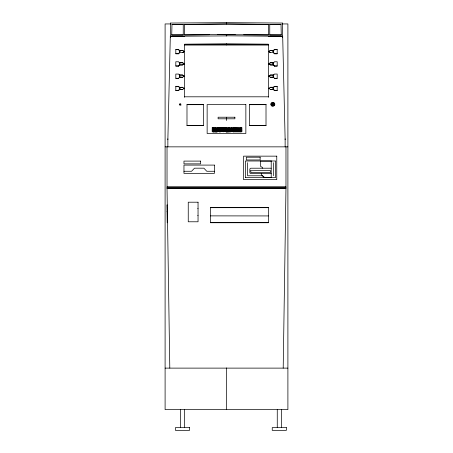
<?xml version="1.0" encoding="UTF-8"?>
<svg xmlns="http://www.w3.org/2000/svg" width="453" height="453" viewBox="0 0 453 453"><rect width="100%" height="100%" fill="white"/><g stroke="black" fill="none" stroke-linecap="round" stroke-linejoin="round"><path stroke-width="0.68" d="M283.199 368.119L285.968 188.34L285.968 146.851M167.865 139.626L170.628 23.052L226.5 22.65L282.372 23.052L285.135 139.626M171.732 34.972L171.981 24.366L183.25 24.366L183.25 34.972L171.732 34.972L183.25 34.887M179.892 51.755L178.641 53.799L175.809 53.799L175.809 49.49L178.641 49.49L179.92 51.716L179.909 51.376M179.892 63.675L178.641 61.767L175.809 61.767L175.809 66.081L178.641 66.081L179.926 63.873M179.909 76.257L179.343 75.017L182.61 75.017L184.065 75.906L183.98 76.427M179.841 88.754L179.892 88.159L178.641 90.634L175.809 90.634L175.809 86.325L178.641 86.325L179.892 88.233M273.074 63.941L274.359 61.767L277.191 61.767L277.191 66.081L274.359 66.081L273.091 63.658M273.074 76.042L274.359 78.358L277.191 78.358L277.191 74.049L274.359 74.049L273.091 76.331L273.657 75.017L270.39 75.017L268.974 75.866L269.02 76.427M274.359 90.634L273.091 88.607L273.159 88.063L274.359 86.325L277.191 86.325L277.191 90.634L274.359 90.634L273.091 88.21M184.133 51.489L182.61 50.459L179.343 50.459L182.61 50.532L183.98 51.348M183.98 88.703L184.116 88.273L182.61 87.293L179.343 87.367L182.61 87.293M268.867 51.489L270.39 50.459L273.657 50.459L270.39 50.532L269.02 51.348M269.02 88.703L269.02 88.114M268.363 34.887L217.734 34.655M184.637 34.887L226.489 34.485L226.5 35.889L170.317 36.291M226.823 35.804L226.177 35.804M178.641 90.634L179.926 88.431M273.091 51.376L273.091 51.772L273.657 50.459M184.116 76.268L182.61 75.085L179.343 75.017M182.61 89.524L179.343 89.451L182.61 89.524L184.133 88.426M270.39 89.524L273.657 89.451L270.39 89.524L268.884 88.273L270.39 87.293L273.657 87.293L270.39 87.293M232.593 127.882L240.758 128.205L241.891 128.023L241.687 127.797M232.593 130.073L240.758 130.396L241.891 130.215L241.687 129.988M232.593 131.16L233.725 131.483L241.919 131.268L241.206 130.996M228.414 129.739L228.703 129.966L228.408 129.886M228.284 130.821C228.589 131.523 228.68 130.345 228.437 130.991M179.909 51.699L179.343 50.459M273.108 63.601L273.159 64.201L273.074 63.873M273.108 88.159L273.159 88.754M221.262 127.74C222.44 127.616 220.509 127.582 221.279 127.797M220.985 127.638L221.364 127.553L221.081 127.763M247.598 162.706L247.598 175.775L262.672 175.775C267.128 179.654 260.203 174.909 261.285 173.539M221.857 128.737L221.523 128.726L221.828 128.669M228.465 130.968L228.216 130.86M212.236 127.604L218.238 127.576L218.227 128.38L216.749 128.578L216.749 128.25L218.238 128.046M212.236 127.933L212.678 127.44M212.236 128.828L218.238 128.799M212.236 129.031L217.814 128.663M212.236 129.796C213.873 128.822 220.435 129.399 217.14 130.758M212.236 130.124C212.819 129.988 212.814 129.377 212.236 129.241M212.236 130.883L218.238 130.849M212.236 131.211L213.165 130.996M218.918 127.604L224.92 127.576M218.918 128.709L224.92 128.675M218.918 129.031L219.031 128.618M218.918 129.796C220.52 128.98 226.823 129.184 224.003 130.747M218.918 130.883L224.92 130.849M218.918 131.211C219.982 131.064 220.056 130.351 218.924 130.226M225.594 127.729L230.685 127.514L231.596 127.695L231.591 128.38L230.107 128.578L231.596 128.171M225.594 127.933L226.036 127.565M225.719 128.828L231.721 128.799M225.719 129.031L225.832 128.743M225.594 129.796C227.4 129.026 231.353 130.974 231.687 128.771M225.594 130.124L225.798 129.677M225.594 131.211L226.347 131.008M222.423 128.782L222.27 128.805M228.301 130.17L229.02 130.221M228.992 129.286L228.408 129.303L229.014 129.309M273.108 51.393L274.359 49.49L277.191 49.49L277.191 53.799L274.359 53.799L273.108 51.823M273.108 63.675L273.657 62.741L270.39 62.741L268.867 63.89L270.39 64.966L273.657 64.966L270.39 64.898L269.02 64.077M273.108 75.951L273.657 75.017M228.856 131.347L228.391 131.211L228.839 131.217M215.056 129.892L215.52 129.745L215.016 129.835M215.249 131.03C217.191 130.917 213.703 130.923 215.962 130.928M222.18 131.404L222.293 131.228M221.568 128.799L221.755 128.709M178.641 53.799L179.841 51.919M178.641 66.081L179.541 64.694M179.892 75.951L178.641 74.049L175.809 74.049L175.809 78.358L178.641 78.358L179.841 76.41L179.343 75.085M273.159 63.579L273.657 62.741M273.159 88.131L273.657 87.293M228.335 129.348L228.714 129.371M221.426 128.023L221.845 127.967M222.01 127.519C222.916 128.018 221.744 127.225 221.223 127.621M221.307 127.587L222.553 127.695L221.387 127.746M273.561 50.753L274.359 49.49M273.561 87.588L274.359 86.325M221.687 130.107L222.321 130.288L221.642 130.124M221.687 130.147L222.146 130.311M184.094 51.687L182.61 52.69L183.98 51.801M184.094 76.246L182.61 77.242L179.343 77.174L182.61 77.242M228.912 128.091L228.272 128.239L228.912 128.261M228.839 130.164L228.459 130.294L228.975 130.198M221.925 127.519L222.202 127.695M221.693 127.735L222.406 127.667L221.902 127.82M221.857 127.718L221.489 127.684L221.97 127.633M215.067 128.975L215.549 128.963M215.237 129.745L215.736 129.813L215.096 129.937M232.593 128.986L240.758 129.309L241.891 129.122L241.687 128.895M222.032 130.951L221.811 130.894M184.026 64.116L184.065 63.624L182.61 62.808L179.343 62.741L182.61 62.741L184.133 63.89L182.61 64.966L179.343 64.966L182.61 64.898L183.98 64.077M215.096 131.025L214.779 130.974L215.52 130.832M215.005 128.873L215.113 128.794M228.391 128.267L228.912 128.222M218.238 129.269L212.678 129.405M218.199 130.266L212.236 130.204M218.238 131.325L212.236 131.291M222.287 129.875L221.636 129.83L222.293 129.881M224.92 128.046L218.924 128.035M224.92 129.15L218.929 129.15M224.92 130.238L219.847 130.419M224.92 131.325L218.924 131.313M218.924 131.642L224.92 131.653M231.721 129.269L225.73 129.264M231.596 130.238L225.605 130.226M231.596 131.325L225.605 131.313M245.384 177.491L275.662 177.491L275.662 160.991L245.384 160.991L245.503 177.4M228.403 127.854L228.64 127.769M222.055 131.183L221.642 131.342L222.163 131.183M221.908 130.192L221.777 130.254M228.323 131.189L228.742 131.342M273.657 62.808L270.39 62.808L268.906 63.669L268.974 64.116M273.657 75.085L270.39 75.085L268.884 76.268M214.779 130.996L215.147 130.934M222.321 129.043L221.613 129.258L222.18 129.122M222.078 129.83L221.636 129.881L222.23 129.818M228.442 129.264L228.793 129.315M221.528 128.726L221.375 128.709M221.834 131.217L222.321 131.336L221.817 131.41M215.237 131.376L215.747 131.189L215.237 131.421M218.136 129.535L218.199 128.771M225.713 130.792C225.532 132.967 229.654 131.698 231.409 131.738C232.032 129.728 226.659 130 225.645 131.149M228.238 129.796L228.476 129.943M222.066 128.018L222.055 128.001M221.987 131.364L221.676 131.245M232.644 131.132L233.012 131.03M215.305 130.883L215.736 130.9L215.362 130.979M216.092 129.881L214.965 129.864M215.6 130.158L215.05 130.13M215.09 131.183L215.747 131.183M221.647 129.116L222.027 129.133M222.027 129.179L221.647 129.162L222.18 129.162M215.645 130.979L215.39 130.809M229.076 128.952L228.357 128.907L229.076 128.907M228.663 128.811L228.357 128.952M228.459 131.342L228.391 131.296M222.146 131.359L221.84 131.291M228.544 131.245L228.442 131.262M221.636 128.703L222.57 128.652M215.481 129.388L214.813 129.281M215.334 129.184L214.898 129.275M222.185 130.26L221.823 130.147M228.759 128.148L228.488 128.295M222.004 130.945L222.293 130.883M215.985 129.949L215.809 129.96M232.899 128.873L241.585 128.873M222.095 128.148L221.375 128.131M217.944 129.586L212.236 129.445M218.918 128.341C220.685 128.618 224.756 129.705 224.881 127.542M230.86 130.736C233.261 128.811 227.191 129.796 225.73 129.467M221.727 131.189L222.072 131.342M215.039 128.176L215.317 128.176M224.49 128.539C223.776 129.167 219.428 129.66 219.354 128.182M231.296 128.663L226.16 128.663M218.924 129.467C220.611 129.666 224.773 130.826 224.881 128.646M221.845 130.923L221.947 130.906M241.206 130.747C242.542 130.883 241.874 129.026 240.758 129.518L233.725 129.518C232.808 129.048 231.874 130.555 233.012 130.713M221.721 127.559L221.364 127.763M221.97 129.224L221.851 129.264M215.175 131.245L215.747 131.223M233.725 127.333C232.179 126.851 232.168 129.043 233.725 128.578L240.758 128.578C242.293 129.077 242.27 126.851 240.758 127.333L233.725 127.333L233.725 127.701M240.758 131.851C242.293 132.355 242.293 130.107 240.758 130.606L233.725 130.606C232.213 130.124 232.185 132.35 233.725 131.851L240.758 131.851L240.758 131.483M184.637 24.451L226.5 24.049L268.363 24.451M209.286 34.739L184.637 34.972L184.637 24.366L226.5 23.964L268.363 24.366L268.363 34.972L243.714 34.739M268.363 97.355L268.363 44.184L226.5 43.782L184.637 44.184L184.637 97.355M212.236 131.619C214.014 131.897 218.074 132.978 218.199 130.821M281.268 34.972L281.019 24.366L269.75 24.366L269.75 34.972L281.268 34.972L269.75 34.887M183.25 24.451L171.981 24.366M269.75 24.451L281.019 24.366M184.637 36.206L170.317 36.206L170.317 37.095L170.628 37.095M268.363 36.206L282.683 36.206L282.683 37.095L282.372 37.095M282.683 36.291L226.489 35.804M184.637 44.734L268.363 44.734M184.637 44.989L268.363 44.989M175.809 49.592L178.641 49.592L179.439 50.753M274.359 49.592L277.191 49.592M182.61 52.616L179.343 52.616M269.02 51.801L270.39 52.616L273.657 52.616M175.809 53.697L178.641 53.697M273.159 51.852L274.359 53.697L277.191 53.697M175.809 65.974L178.641 65.974M274.359 65.974L277.191 65.974M270.39 77.242C278.204 76.812 270.192 78.312 268.906 76.246M175.809 78.256L178.641 78.358M277.191 78.256L274.359 78.358M175.809 86.432L178.641 86.432L179.439 87.588M274.359 86.432L277.191 86.432M175.809 90.532L178.641 90.532M274.359 90.532L277.191 90.532M184.637 96.806L268.363 96.806M186.987 104.683L203.584 104.683M249.416 104.683L266.013 104.683M186.987 125.549L203.584 125.549M249.416 125.549L266.013 125.549M229.093 127.791L228.233 127.905M228.233 127.842L229.093 127.831M214.926 128.182L215.385 128.142M212.236 128.012L216.749 128.25M225.594 128.137L230.107 128.369M215.334 129.315L214.813 129.298L215.645 129.275M165.102 146.851L287.898 146.851M260.526 161.041L271.211 161.041M271.211 168.21L251.002 168.21A1.166 1.166 0 0 0 249.835 169.377L249.835 172.446A1.099 1.099 0 0 0 250.934 173.539L271.211 173.539M183.963 171.268L191.568 171.268L194.484 168.182L203.867 168.182L206.783 171.268L214.388 171.268M271.211 177.44L264.014 177.491M167.032 186.959L285.968 186.959M167.032 146.851L167.032 188.34L285.968 188.34M167.287 204.92L166.947 204.92L167.225 222.74L167.565 222.74M210.385 207.689L268.465 207.689M197.718 208.403L198.046 208.403M167.021 211.681L167.395 211.681M197.718 215.583L198.046 215.583M210.385 215.877L268.465 215.928M210.385 222.638L268.465 222.638M165.102 368.119L287.898 368.119M235.266 34.655L226.489 34.485M225.594 128.341L227.1 128.369M228.72 129.224L228.924 129.269M221.46 127.774L221.613 127.525M217.14 130.985L218.238 131.177M224.003 130.996L224.881 131.149M219.847 130.747L218.929 130.566M212.236 128.341L213.742 128.578L213.742 128.25M231.596 131.177L230.86 130.679M221.879 128.012L221.63 127.944M231.596 127.899L231.172 127.565M224.92 127.899L224.49 127.44M231.596 130.09L231.302 129.654M225.611 129.762C224.943 130.464 226.438 131.155 226.347 130.407M212.287 129.734C211.568 130.532 213.227 131.16 213.165 130.419M231.494 130.792L231.562 131.149M218.238 127.899L218.136 127.514M218.969 129.179L219.031 129.535L218.969 128.646M218.238 130.09L218.136 129.705M218.969 131.353L219.031 131.71M183.98 88.114L184.133 88.443M212.247 128.375L212.287 127.542M212.247 131.653L212.287 130.821M268.906 51.687L270.39 52.616M273.459 64.694L274.359 66.081M179.343 62.741L179.841 63.579L179.343 62.808M179.343 87.293L179.841 88.063M273.08 51.716L273.159 51.229M167.032 188.34L169.801 368.119M285.135 138.85L285.135 146.851M282.372 23.052L282.372 23.941L287.898 23.941L287.898 409.608L165.102 409.608L165.102 23.941L170.628 23.941L170.628 23.052M281.358 409.608L281.358 427.587M277.264 409.608L277.264 427.587M273.448 162.706L273.448 175.775M271.211 160.991L271.211 177.491M262.468 168.21L262.468 167.752A0.589 0.589 0 0 0 262.145 167.225L260.883 166.591A0.651 0.651 0 0 1 260.526 166.008L260.526 160.991M240.758 127.333L240.758 127.701M240.758 128.205L240.758 128.799M240.758 129.309L240.758 129.886M240.758 130.396L240.758 130.764M233.725 128.205L233.725 128.799M233.725 129.309L233.725 129.886M233.725 130.396L233.725 130.764M233.725 131.483L233.725 131.851M231.494 129.705L231.562 130.062M231.409 129.677L231.409 130.005M231.409 130.764L231.409 131.093M231.302 130.741L231.302 131.07M231.172 130.719L231.172 131.047M231.024 129.609L231.024 129.937M231.024 130.696L231.024 131.025M230.86 129.592L230.86 129.92M230.685 129.581L230.685 129.909M230.498 129.569L230.498 129.898M230.305 129.564L230.322 129.892M230.107 130.436L230.107 130.764M230.107 131.529L230.107 131.851M227.1 130.436L227.1 130.764M227.1 131.529L227.1 131.851M226.902 129.564L226.885 129.892M226.902 130.436L226.902 130.764M226.902 131.523L226.902 131.851M226.71 129.569L226.71 129.898M226.71 130.43L226.71 130.758M226.71 131.517L226.71 131.846M226.5 22.65L226.5 24.049M226.5 43.782L226.5 44.989M226.5 117.219L226.5 120.526M226.523 128.352L226.472 128.833M226.472 129.445L226.523 129.909M226.523 130.419L226.523 130.747M226.523 131.506L226.523 131.834M226.5 367.898L226.5 409.608M226.307 129.428L226.347 129.92M226.347 131.495L226.347 131.823M226.183 129.609L226.183 129.937M226.183 130.39L226.183 131.025M226.183 131.478L226.183 131.806M226.036 130.368L226.036 131.047M226.036 131.455L226.036 131.783M225.905 130.345L225.905 131.07M225.905 131.432L225.905 131.761M225.77 128.771L225.77 129.507M225.798 130.322L225.798 130.651M225.798 130.764L225.798 131.093M225.798 131.41L225.798 131.738M225.713 129.705L225.645 130.062M225.645 130.266L225.713 130.623M225.645 131.353L225.713 131.71M225.611 127.695L225.611 128.375M224.881 130.821L224.903 131.659M224.818 127.514L224.818 127.842M224.818 128.618L224.818 128.946M224.818 130.792L224.818 131.121M224.728 127.486L224.728 127.814M224.728 128.59L224.728 128.918M224.728 130.764L224.728 131.093M224.62 127.463L224.62 127.791M224.62 128.561L224.62 128.89M224.62 130.741L224.62 131.07M224.49 130.719L224.49 131.047M224.343 128.522L224.343 128.85M224.343 129.609L224.343 129.937M224.343 130.696L224.343 131.025M224.178 128.505L224.178 128.833M224.178 129.592L224.178 129.92M224.178 130.679L224.178 131.008M224.003 128.493L224.003 128.816M224.003 129.581L224.003 129.909M223.816 128.482L223.816 128.811M223.816 129.569L223.816 129.898M223.64 128.476L223.64 128.805M223.64 129.564L223.64 129.892M223.623 128.476L223.623 128.805M223.623 129.564L223.623 129.892M223.425 128.25L223.425 128.578M223.425 129.348L223.425 129.677M223.425 130.436L223.425 130.764M223.425 131.529L223.425 131.851M220.418 128.25L220.418 128.578M220.418 129.348L220.418 129.677M220.418 130.436L220.418 130.764M220.418 131.529L220.418 131.851M220.226 128.244L220.203 128.805M220.226 129.348L220.203 129.892M220.226 130.436L220.226 130.764M220.226 131.523L220.226 131.851M220.033 128.239L220.033 128.811M220.033 129.343L220.033 129.898M220.033 130.43L220.033 130.758M220.033 131.517L220.033 131.846M219.847 128.233L219.847 128.816M219.847 129.332L219.847 129.909M219.847 131.506L219.847 131.834M219.665 128.216L219.665 128.833M219.665 129.32L219.665 129.92M219.665 130.407L219.665 131.008M219.665 131.495L219.665 131.823M219.507 128.199L219.507 128.85M219.507 129.303L219.507 129.937M219.507 130.39L219.507 131.025M219.507 131.478L219.507 131.806M219.354 129.281L219.354 129.609M219.354 130.368L219.354 131.047M219.354 131.455L219.354 131.783M219.229 128.159L219.229 128.89M219.229 129.258L219.229 129.586M219.229 130.345L219.229 131.07M219.229 131.432L219.229 131.761M219.116 128.131L219.116 128.459M219.116 128.59L219.116 128.918M219.116 129.235L219.116 129.564M219.116 130.322L219.116 130.651M219.116 130.764L219.116 131.093M219.116 131.41L219.116 131.738M219.031 128.103L219.031 128.431L218.969 127.542M219.031 130.294L219.031 130.623L218.969 129.734M219.031 131.121L219.031 130.792L218.969 131.681M218.136 130.792L218.136 131.121M218.052 130.764L218.052 131.093M217.944 130.741L217.944 131.07M217.814 130.719L217.814 131.047M217.666 129.609L217.666 129.937M217.666 130.696L217.666 131.025M217.502 129.592L217.502 129.92M217.502 130.679L217.502 131.008M217.327 129.581L217.327 129.909M217.327 130.668L217.327 130.996M217.14 129.569L217.14 129.898M216.947 129.564L216.964 129.892M216.749 130.436L216.749 130.764M216.749 131.529L216.749 131.851M213.742 130.436L213.742 130.764M213.742 131.529L213.742 131.851M213.544 128.244L213.527 128.601M213.544 129.473L213.544 129.892L213.527 129.564M213.544 130.436L213.544 130.764M213.544 131.523L213.544 131.851M213.352 128.239L213.352 128.811M213.352 129.467L213.352 129.898M213.352 130.43L213.352 130.758M213.352 131.517L213.352 131.846M213.165 128.233L213.165 128.816M213.165 129.456L213.165 129.909M213.165 131.506L213.165 131.834M212.989 128.216L212.989 128.833M212.989 129.445L212.989 129.92M212.989 130.407L212.989 131.008M212.989 131.495L212.989 131.823M212.825 128.199L212.825 128.527M212.825 129.428L212.825 129.937M212.825 130.39L212.825 131.025M212.825 131.478L212.825 131.806M212.678 128.182L212.678 128.505M212.678 130.368L212.678 131.047M212.678 131.455L212.678 131.783M212.548 127.463L212.548 127.791M212.548 128.159L212.548 128.482M212.548 129.382L212.548 129.983M212.548 130.345L212.548 131.07M212.548 131.432L212.548 131.761M212.44 127.486L212.44 127.814M212.44 128.131L212.44 128.459M212.44 129.677L212.44 130.005M212.44 130.322L212.44 130.651M212.44 130.764L212.44 131.093M212.44 131.41L212.44 131.738M212.349 127.514L212.349 127.842M212.349 128.103L212.349 128.431M212.349 129.705L212.349 130.034M212.349 130.294L212.349 130.623M212.349 130.792L212.349 131.121M212.349 131.381L212.349 131.71M212.287 128.771L212.287 129.507M184.552 409.608L184.552 427.587M180.458 409.608L180.458 427.587M167.865 138.85L167.865 146.851M272.106 105.323A0.713 0.679 0 0 1 273.402 104.875M179.598 104.875A0.713 0.679 0 0 1 180.894 105.323M250.736 170.724L250.905 172.644L270.316 172.644L270.316 170.487L250.736 170.724M232.565 128.646L232.565 129.462L233.136 129.643L240.758 129.677C242.298 130.17 242.253 127.978 240.758 128.431L232.565 128.646M203.584 104.598L186.987 104.598L186.987 125.634L203.584 125.634L203.584 104.598M245.86 104.598L207.14 104.598L207.14 133.493L245.86 133.493L245.86 104.598M266.013 104.598L249.416 104.598L249.416 125.634L266.013 125.634L266.013 104.598M234.886 117.219L218.114 117.219L218.114 118.805L234.886 118.805L234.886 117.219M276.766 156.149L243.578 156.149L243.578 179.654L276.766 179.654L276.766 156.149M260.141 157.202L246.313 157.202L246.313 159.966L260.141 159.966L260.141 157.202M200.56 161.098L183.963 161.098L183.963 163.867L200.56 163.867L200.56 161.098M214.388 165.09L183.963 165.09L183.963 173.391L214.388 173.391L214.388 165.09M285.792 187.129L167.208 187.129L167.208 188.171L285.792 188.171L285.792 187.129M198.046 202.202L188.25 202.202L188.25 221.783L198.046 221.783L198.046 202.202M268.465 207.638L210.385 207.638L210.385 222.74L268.465 222.74L268.465 207.638M189.564 427.587L175.447 427.587L175.436 430.35L189.564 430.35L189.575 427.587M286.37 427.587L272.253 427.587L272.236 430.35L286.37 430.35L286.381 427.587M272.44 104.915A0.713 0.679 0 0 0 273.527 104.36A0.713 0.679 0 0 0 272.48 103.743A0.713 0.679 0 0 0 272.44 104.915M179.83 104.926A0.713 0.679 0 0 0 180.9 104.343A0.713 0.679 0 0 0 179.83 103.754A0.713 0.679 0 0 0 179.83 104.926M271.964 105.725A1.699 1.614 0 0 0 274.507 104.332A1.699 1.614 0 0 0 271.964 102.933A1.699 1.614 0 0 0 271.964 105.725M272.213 105.249A1.133 1.082 0 0 0 273.946 104.366A1.133 1.082 0 0 0 272.276 103.38A1.133 1.082 0 0 0 272.213 105.249M271.806 105.928A2.022 1.92 0 0 0 274.835 104.269A2.022 1.92 0 0 0 271.806 102.605A2.022 1.92 0 0 0 271.806 105.928"/></g></svg>
